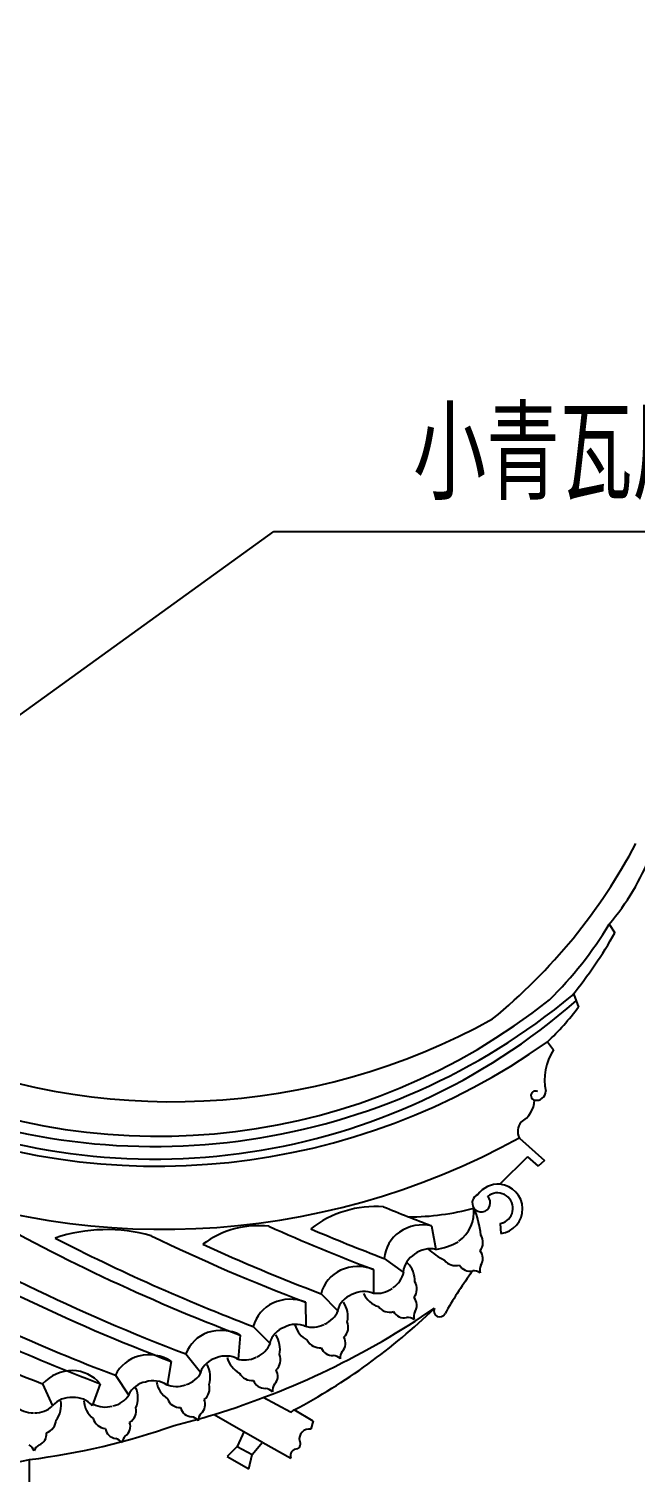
# Model space of a CAD drawing. Extents: x 1035948 to 1665131, y -158296 to 142149.
# Drawn here: x 1148682 to 1149900, y -73620 to -70702 of the extents above; entities that cross this region are included whole.
import ezdxf

# ---------------------------------------------------------------- set-up
doc = ezdxf.new("R2010")
doc.units = 0
doc.header["$LTSCALE"] = 200
doc.header["$MEASUREMENT"] = 0
doc.layers.get('0').update_dxf_attribs({"linetype": 'CONTINUOUS'})
for name, color, linetype in [('AXIS', 3, 'CONTINUOUS'), ('COLUMN', 7, 'CONTINUOUS'), ('LL', 11, 'CONTINUOUS'), ('ROOF', 4, 'CONTINUOUS'), ('STAIR', 2, 'CONTINUOUS'), ('WALL1', 2, 'CONTINUOUS'), ('WINDOW', 2, 'CONTINUOUS')]:
    doc.layers.add(name, color=color, linetype=linetype)
doc.styles.add('_HZTXT', font='txt.shx', dxfattribs={"width": 0.8, "bigfont": 'hztxt.shx'})

msp = doc.modelspace()

# ---------------------------------------------------------------- linework, layer by layer
for p, q in [((1147950.44985, -72593.38881), (1149173.12631, -71711.3228)), ((1149173.12631, -71711.3228), (1150200.79923, -71711.3228)), ((1149490.05633, -73105.66103), (1149498.80579, -73153.36806)), ((1149394.79469, -73171.35282), (1149433.02001, -73198.7335)), ((1149373.14358, -73193.49487), (1149373.71938, -73241.99417)), ((1149237.03191, -73259.31097), (1149237.60771, -73307.81027)), ((1149268.16498, -73242.1743), (1149301.22326, -73275.61121)), ((1149132.05331, -73307.9904), (1149165.11158, -73341.42731)), ((1149105.89933, -73325.32122), (1149101.5611, -73373.62954)), ((1148996.53102, -73363.12023), (1149026.03353, -73399.73278)), ((1148967.44313, -73378.1292), (1148958.87855, -73425.86976)), ((1148709.02534, -73422.97969), (1148728.90566, -73467.22092)), ((1148824.74133, -73422.97969), (1148808.81682, -73467.22092)), ((1148855.17748, -73406.17585), (1148881.35013, -73445.23822))]:
    msp.add_line(p, q)
for centre, radius, start, end in [((1149642.40684, -72850.00165), 54.73438, 356.5376139, 356.5376139), ((1149700.70124, -72835.12082), 18.55103, 258.6214679, 258.6214679), ((1149698.73467, -72844.26995), 9.19456, 59.90094791, 259.38724913), ((1149589.87787, -73059.72689), 18.11944, 112.66401674, 214.76782609), ((1150352.32949, -69790.35831), 3821.36327, 238.840389, 249.21915295), ((1150461.6978, -69752.5593), 3821.36327, 240.18050693, 249.21915295), ((1149378.0579, -73278.98409), 212.01007, 85.80226569, 128.00631238), ((1150845.85479, -69532.89911), 3821.36327, 247.66372424, 249.21915295), ((1149443.82948, -72595.89117), 491.97519, 270.02697946, 285.46243749), ((1150323.2416, -69805.36728), 3821.36327, 239.26168518, 249.21915295), ((1148838.20231, -73442.84531), 329.33803, 74.36300608, 108.42784555), ((1149143.00713, -73293.22228), 187.66259, 83.77848478, 126.73126526), ((1150728.94205, -69620.73295), 3821.36327, 245.81425773, 249.21915295), ((1150750.59315, -69598.5909), 3821.36327, 246.83775941, 249.21915295), ((1149472.78665, -73188.18252), 84.30918, 78.18001571, 124.09109068), ((1150487.85178, -69735.22848), 3821.36327, 242.68160686, 249.21915295), ((1150592.83038, -69686.54905), 3821.36327, 244.15533303, 249.21915295), ((1150623.96345, -69669.41238), 3821.36327, 245.35991955, 249.21915295), ((1149468.04989, -73178.43337), 73.5966, 125.29145913, 174.47917741), ((1149480.5888, -73203.78297), 47.83604, 120.79347133, 173.94069415), ((1149486.99415, -73201.7377), 49.79094, 76.27720285, 128.35192792), ((1149582.44339, -73038.82337), 151.13823, 228.57752236, 243.95791072), ((1149339.17573, -73261.51165), 73.5966, 115.5791092, 164.76682748), ((1149342.1999, -73271.92016), 84.30918, 68.46766578, 114.37874075), ((1149405.80555, -73215.7532), 50.43492, 357.42232042, 44.10175769), ((1149538.28818, -73157.98739), 27.73701, 216.83687906, 286.61006902), ((1149567.06402, -73173.03243), 23.8253, 208.95558112, 283.36228757), ((1150210.97595, -69833.41393), 3821.36327, 241.9688198, 249.21915295), ((1149432.7555, -73232.86034), 27.73701, 322.56970892, 32.34289888), ((1150180.5398, -69850.21777), 3821.36327, 242.37701753, 249.21915295), ((1149206.08823, -73337.73626), 84.30918, 68.46766578, 114.37874075), ((1149347.25839, -73288.61325), 47.83604, 111.0811214, 164.22834422), ((1149271.5276, -73287.79584), 50.43492, 347.70997049, 34.38940776), ((1149353.91698, -73287.67789), 49.79094, 66.56485292, 118.63957799), ((1149399.18051, -73220.32179), 50.43492, 205.07802025, 251.75745752), ((1149436.59011, -73265.10469), 23.8253, 325.81749038, 40.22419682), ((1148575.67748, -71927.78946), 1628.5285, 287.05761482, 304.39534701), ((1149203.06406, -73327.32774), 73.5966, 115.5791092, 164.76682748), ((1149405.59155, -73251.59242), 27.73701, 216.83687906, 286.61006902), ((1149434.36739, -73266.63746), 23.8253, 208.95558112, 283.36228757), ((1149476.676, -73288.1856), 22.56528, 154.5547836, 194.90964583), ((1150064.8238, -69850.21777), 3821.36327, 245.00123929, 249.21915295), ((1149067.17331, -73400.21002), 84.30918, 62.65589506, 108.56697003), ((1149211.14672, -73354.42935), 47.83604, 111.0811214, 164.22834422), ((1149217.80531, -73353.49399), 49.79094, 66.56485292, 118.63957799), ((1149264.22679, -73291.18129), 50.43492, 195.36567032, 242.04510759), ((1149295.20528, -73309.2043), 27.73701, 312.85735899, 22.63054895), ((1149441.69312, -73312.30956), 22.56528, 54.27013211, 94.62499435), ((1149065.21866, -73389.54878), 73.5966, 109.76733847, 158.95505675), ((1149135.41593, -73353.61194), 50.43492, 347.70997049, 34.38940776), ((1149265.27053, -73323.08528), 27.73701, 207.12452913, 276.89771909), ((1149293.54525, -73341.63339), 23.8253, 316.10514045, 30.51184689), ((1148921.27831, -73438.53537), 73.5966, 104.72831925, 153.91603753), ((1148922.28899, -73449.3271), 84.30918, 57.61687583, 103.5279508), ((1149070.51545, -73417.32953), 47.83604, 105.26935068, 158.4165735), ((1149077.23453, -73417.07324), 49.79094, 60.75308219, 112.82780727), ((1149128.11512, -73356.99739), 50.43492, 195.36567032, 242.04510759), ((1149159.09361, -73375.02039), 27.73701, 312.85735899, 22.63054895), ((1149291.0958, -73342.76922), 23.8253, 199.24323119, 273.64993764), ((1149290.61156, -73389.02258), 22.56528, 44.55778218, 84.91264442), ((1149329.1628, -73371.14605), 22.56528, 144.84243367, 185.1972959), ((1148770.08969, -73481.11043), 84.30918, 90.49879829, 136.40987326), ((1148768.45458, -73470.39552), 73.5966, 40.11071156, 89.29842984), ((1148995.25669, -73408.84778), 50.43492, 341.89819977, 28.57763703), ((1149129.15886, -73388.90138), 27.73701, 207.12452913, 276.89771909), ((1149157.43357, -73407.44949), 23.8253, 316.10514045, 30.51184689), ((1148924.11453, -73466.674), 47.83604, 100.23033145, 153.37755427), ((1148849.89163, -73451.61473), 50.43492, 336.85918054, 23.53861781), ((1148930.83016, -73467.00886), 49.79094, 55.71406297, 107.78878804), ((1148987.65059, -73411.47654), 50.43492, 189.5538996, 236.23333687), ((1149016.64483, -73432.54381), 27.73701, 307.04558827, 16.81877823), ((1149154.98413, -73408.58532), 23.8253, 199.24323119, 273.64993764), ((1149154.49989, -73454.83867), 22.56528, 44.55778218, 84.91264442), ((1149193.05113, -73436.96215), 22.56528, 144.84243367, 185.1972959), ((1148766.08881, -73500.33513), 49.79094, 86.23796105, 138.31268612), ((1148695.86276, -73465.78255), 50.43492, 322.83243145, 9.51186872), ((1148772.52303, -73498.38256), 47.83604, 40.64919482, 93.79641764), ((1148842.08403, -73453.56526), 50.43492, 184.51488037, 231.19431764), ((1148985.45835, -73443.32223), 27.73701, 201.3127584, 271.08594837), ((1149011.70953, -73464.63812), 23.8253, 310.29336972, 24.70007617), ((1148837.10312, -73485.09532), 27.73701, 196.27373918, 266.04692914), ((1148869.11578, -73477.09779), 27.73701, 302.00656904, 11.779759), ((1149009.15766, -73465.52008), 23.8253, 193.43146046, 267.83816691), ((1149003.99227, -73511.48665), 22.56528, 38.74601146, 79.10087369), ((1149044.15554, -73497.60574), 22.56528, 139.03066294, 179.38552518), ((1148693.18897, -73523.88685), 23.8253, 291.2276014, 5.63430785), ((1148708.33725, -73495.16522), 27.73701, 287.97981995, 357.75300991), ((1148858.76112, -73509.28898), 23.8253, 188.39244124, 262.79914769), ((1148861.38059, -73508.63457), 23.8253, 305.2543505, 19.66105694), ((1148670.59182, -73565.6446), 22.56528, 19.68024314, 60.03510537), ((1148713.08615, -73565.6446), 22.56528, 119.96489463, 160.31975686), ((1148849.57825, -73554.6242), 22.56528, 33.70699223, 74.06185447), ((1148890.80551, -73544.32464), 22.56528, 133.99164372, 174.34650595)]:
    msp.add_arc(centre, radius, start, end)
at = {"color": 5}
msp.add_arc((1149583.1492, -73208.8047), 16.44605, 130.03485365, 155.96380821, dxfattribs=at)
at = {"layer": 'AXIS', "color": 7}
for centre, radius, start, end in [((1149169.93829, -72089.75027), 791.27246, 314.73799117, 328.7962848), ((1148933.36015, -71634.56469), 1311.8232, 246.94089684, 309.76756944), ((1148934.63431, -71689.35836), 1282.50061, 245.91426285, 311.24867319), ((1148941.03093, -71662.4771), 1263.47339, 245.66614462, 308.46097689), ((1148939.58548, -71633.42396), 1352.56985, 246.78306247, 305.37376156), ((1149500.72449, -73076.66468), 74.56195, 306.23939586, 5.08226722), ((1149478.80751, -73024.59157), 130.32004, 278.82721328, 299.6796818), ((1149384.7952, -73187.72992), 50.66844, 302.61617435, 347.51285984), ((1149380.45498, -73190.7229), 50.66844, 261.66691811, 306.56360359), ((1149255.54598, -73256.62973), 50.66844, 292.90382442, 337.80050991), ((1149250.76304, -73258.84762), 50.66844, 251.95456818, 296.85125366), ((1149119.43431, -73322.44583), 50.66844, 292.90382442, 337.80050991), ((1149114.65137, -73324.66371), 50.66844, 251.95456818, 296.85125366), ((1148982.51311, -73376.22355), 50.66844, 287.0920537, 331.98873918), ((1148977.53018, -73377.94571), 50.66844, 246.14279745, 291.03948293), ((1148834.94789, -73419.27511), 50.66844, 241.10377823, 286.00046371), ((1148840.06283, -73417.99727), 50.66844, 282.05303447, 326.94971996), ((1148689.20291, -73430.78522), 50.66844, 227.07702913, 271.97371462), ((1148694.47506, -73430.78522), 50.66844, 268.02628538, 312.92297087)]:
    msp.add_arc(centre, radius, start, end, dxfattribs=at)
at = {"layer": 'LL', "color": 7}
msp.add_line((1149206.59804, -73480.43587), (1149151.86215, -73450.98226), dxfattribs=at)
msp.add_arc((1149623.22293, -73071.90643), 49.61313, 85.34246317, 144.37320783, dxfattribs=at)
at = {"layer": 'ROOF'}
for p, q in [((1149846.7379, -72499.69466), (1149858.19638, -72517.09217)), ((1149775.35966, -72640.85423), (1149785.22354, -72666.72952)), ((1149722.59875, -72736.29993), (1149734.53454, -72752.48788)), ((1149666.2788, -72929.42607), (1149716.89808, -72974.41121)), ((1149682.62192, -72967.49305), (1149627.25151, -73022.45713)), ((1149682.62192, -72967.49305), (1149704.08609, -72986.19903)), ((1149716.89808, -72974.41121), (1149704.08609, -72986.19903)), ((1149627.67157, -73101.49423), (1149632.23489, -73099.83558)), ((1149627.67157, -73101.49423), (1149629.12975, -73121.16668)), ((1149053.37893, -73484.67944), (1149111.77649, -73518.12513)), ((1149252.38793, -73498.13861), (1149214.07108, -73475.65217)), ((1149214.07108, -73475.65217), (1149214.07108, -73475.65217)), ((1149113.73134, -73518.31633), (1149099.45214, -73549.34038)), ((1149252.11149, -73497.88869), (1149247.55879, -73514.55613)), ((1149099.45214, -73549.34038), (1149079.4926, -73568.9398)), ((1149129.70023, -73565.10043), (1149150.39023, -73540.24015)), ((1149151.56566, -73540.91335), (1149207.35309, -73572.63603)), ((1148682.89399, -73620.35759), (1148682.89399, -73575.41521)), ((1149079.4926, -73568.9398), (1149122.85538, -73593.96545)), ((1149122.85538, -73593.96545), (1149129.70023, -73565.10043))]:
    msp.add_line(p, q, dxfattribs=at)
for centre, radius, start, end in [((1148939.58548, -71633.42396), 1352.56985, 305.37376156, 305.37376156), ((1149030.05735, -72045.04409), 953.22801, 321.1574466, 321.1574466), ((1149169.93829, -72089.75027), 791.27246, 328.7962848, 328.7962848), ((1148881.03837, -71799.2201), 1152.83366, 309.38587975, 332.15299576), ((1149452.71767, -72167.45199), 515.39997, 319.8620037, 338.00509109), ((1149030.05735, -72045.04409), 953.22801, 321.1574466, 330.31639868), ((1149360.39886, -72350.24335), 529.36608, 313.1738558, 323.38755838), ((1148970.04686, -71531.93715), 1324.56437, 246.43240414, 299.01726658), ((1149830.97931, -72813.08071), 113.89945, 147.86031135, 191.20764687), ((1149700.70124, -72835.12082), 18.55103, 258.6214679, 359.69736125), ((1149642.40684, -72850.00165), 54.73438, 299.96011775, 356.5376139), ((1149691.74915, -72915.99219), 28.79596, 139.84279769, 207.80861327), ((1149623.22293, -73071.90643), 49.61313, 276.83771206, 85.34246317), ((1149589.87787, -73059.72689), 18.11944, 214.76782609, 45.61444629), ((1149622.30462, -73070.80082), 31.10088, 291.00217122, 129.4282037), ((1149393.98928, -73145.27515), 196.00981, 6.10880024, 22.56516421), ((1149565.45213, -73139.25531), 27.73701, 322.56970892, 32.34289888), ((1149569.28674, -73171.49965), 23.8253, 325.81749038, 40.22419682), ((1149574.38975, -73218.70453), 22.56528, 54.27013211, 94.62499435), ((1149609.37263, -73194.58056), 22.56528, 154.5547836, 194.90964583), ((1150262.58413, -73700.43774), 854.75267, 144.33727418, 150.71289263), ((1148641.17389, -72388.91929), 1228.49483, 297.79702716, 314.06974697), ((1149506.36202, -73276.94042), 11.99114, 153.47343158, 333.42697815), ((1148575.67748, -71927.78946), 1628.5285, 284.12520327, 287.05761482), ((1148685.43587, -72806.07155), 853.10808, 307.70151494, 308.291161), ((1148505.32652, -72170.90721), 1415.68815, 277.20549472, 289.294613), ((1149244.08359, -73533.86396), 19.61809, 79.79664021, 191.9394721), ((1149215.67486, -73544.09313), 11.09025, 296.4208806, 33.80717836), ((1149220.09171, -73567.68289), 13.6677, 87.82846952, 201.24752706)]:
    msp.add_arc(centre, radius, start, end, dxfattribs=at)
at = {"layer": 'STAIR'}
msp.add_arc((1148597.73735, -73221.24829), 364.2607, 220.85560721, 283.51968142, dxfattribs=at)
at = {"layer": 'WALL1', "color": 7}
for p, q in [((1149111.77649, -73518.12513), (1149150.39023, -73540.24015)), ((1149099.45214, -73549.34038), (1149129.70023, -73565.10043))]:
    msp.add_line(p, q, dxfattribs=at)
at = {"layer": 'WINDOW', "color": 7}
msp.add_arc((1148950.69075, -71629.50814), 1483.4391, 246.22191742, 298.89916021, dxfattribs=at)

# ---------------------------------------------------------------- texts
at = {"layer": 'COLUMN', "style": '_HZTXT', "width": 0.8}
msp.add_text('小青瓦屋面', height=183.75, dxfattribs=at).set_placement((1149452.96443, -71647.5245))

doc.saveas('drawing.dxf')
